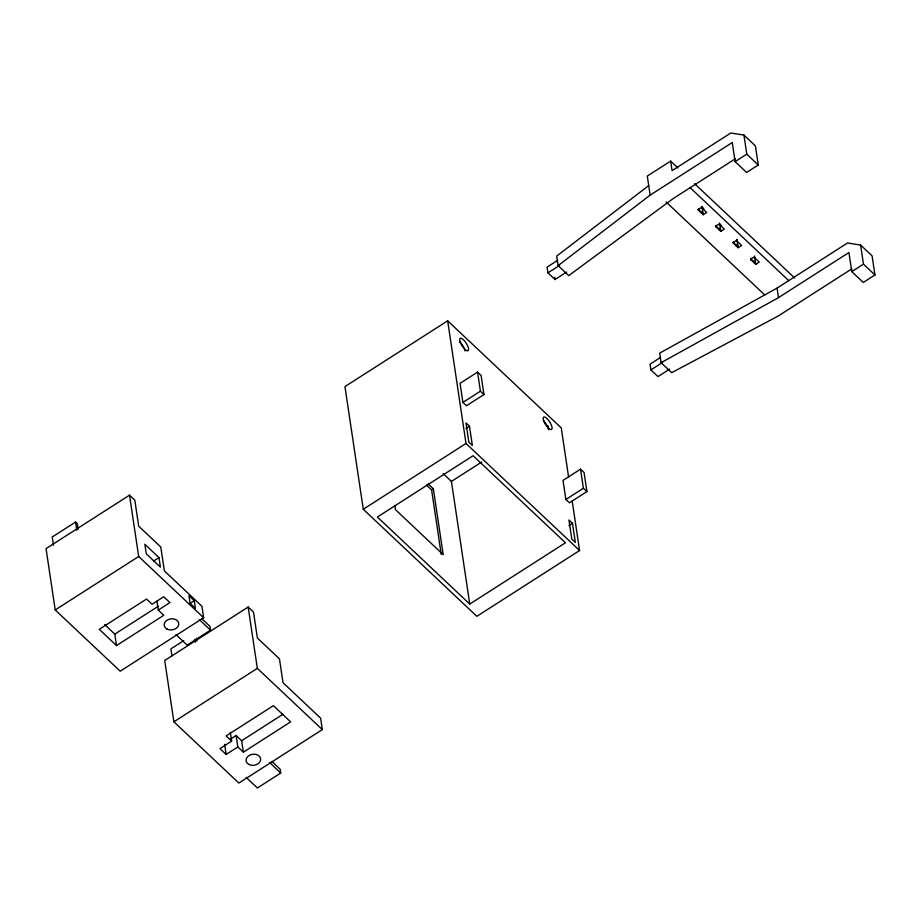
<?xml version="1.0" encoding="UTF-8"?>
<svg xmlns="http://www.w3.org/2000/svg" width="921" height="921" viewBox="0 0 921 921"><rect width="100%" height="100%" fill="white"/><g stroke="black" fill="none" stroke-linecap="round" stroke-linejoin="round"><path stroke-width="1.38" d="M716.066 227.003L716.193 225.38L716.204 226.601M751.064 259.987L751.191 258.364L751.202 259.584M698.452 209.055L698.602 210M733.45 242.039L733.588 242.983M648.718 185.593L556.687 256.084L558.114 265.628L568.729 275.621L673.309 198.487L735.384 158.734M558.114 265.628L650.145 195.137L732.253 142.548L735.108 161.636L746.597 172.469L758.271 164.997L755.416 145.909L743.926 135.076L730.825 133.004L672.065 170.638L670.638 161.094L647.29 176.049L650.145 195.137M78.158 529.184L77.341 523.727L75.568 522.069L52.232 537.012L53.453 545.197M129.516 495.176L46.05 548.628L55.214 609.955L120.191 671.202L203.656 617.749L201.941 606.294L164.364 570.882L160.795 547.016L138.703 526.19L134.811 500.184L129.516 495.176L138.68 556.503L203.656 617.749M568.625 477.216L561.246 427.874L447.675 320.819L344.949 386.601L363.277 509.267L476.859 616.322L579.585 550.528L572.206 501.185M557.573 260.401L547.074 267.136L547.926 272.858L554.995 279.524L566.668 272.052M547.926 272.858L559.6 265.386M735.108 161.636L746.781 154.164L743.926 135.076M55.214 609.955L138.68 556.503M153.439 561.154L158.976 557.596L144.839 544.265L146.266 553.809L160.404 567.14L158.976 557.596M703.16 214.731L706.66 212.498L701.365 207.49L697.853 209.735L703.16 214.731L701.929 206.465M477.562 372.119L460.051 383.332L462.906 402.419L466.44 405.758L483.951 394.545L481.096 375.446L477.562 372.119L480.417 391.206L483.951 394.545M720.775 231.332L724.274 229.087L718.967 224.091L715.467 226.336L720.775 231.332L719.531 223.055M462.906 402.419L480.417 391.206M156.938 601.171L158.262 610.082L163.788 615.286L116.518 645.563L114.803 634.109L158.527 606.099M158.262 610.082L169.936 602.599L163.754 596.773L152.08 604.245L146.554 599.041L99.272 629.319L116.518 645.563M738.158 247.714L741.658 245.481L736.351 240.473L732.851 242.718L738.158 247.714L736.915 239.448M189.599 603.692L194.273 600.711L188.966 595.703L190.106 603.347L195.413 608.344L194.273 600.711M466.003 428.518L469.514 426.273L465.968 422.946L468.824 442.034L472.358 445.373L469.514 426.273M363.277 509.267L466.003 443.473L447.675 320.819M755.761 264.315L759.261 262.071L753.965 257.074L750.454 259.319L755.761 264.315L754.529 256.038M183.74 640.648L170.892 648.868L171.916 655.683M201.78 618.659L209.93 626.349L210.506 630.171L187.159 645.114L175.934 634.546M248.175 607.031L164.721 660.484L173.885 721.811L238.861 783.057L322.315 729.605L320.612 718.15L283.035 682.726L279.466 658.872L257.373 638.034L253.482 612.028L248.175 607.031L257.339 668.358L322.315 729.605M441.24 554.373L431.604 489.903L433.354 488.786L428.161 483.893M469.756 604.084L377.391 517.026L473.106 455.722L565.471 542.78L469.756 604.084L451.428 481.418L481.718 462.02M660.553 357.463L650.042 364.186L650.894 369.92L657.974 376.585L669.648 369.102M661.082 362.69L659.666 353.134L777.071 288.1L847.504 242.983L860.605 245.055L872.095 255.888L874.95 274.976L863.276 282.448L851.787 271.626L848.932 252.527L778.498 297.644L661.082 362.69L671.697 372.683L778.314 315.949L851.971 268.771M650.894 369.92L662.567 362.437M851.787 271.626L863.461 264.143L860.605 245.055M173.885 721.811L257.339 668.358M580.529 469.18L563.019 480.394L565.874 499.481L569.408 502.808L586.919 491.595L584.064 472.508L580.529 469.18L583.384 488.268L586.919 491.595M565.874 499.481L583.384 488.268M230.273 739.252L236.11 735.522L241.636 740.726L243.351 752.181L290.622 721.903L273.387 705.659L226.117 735.937L231.643 741.14L219.969 748.623L226.152 754.449L237.825 746.977L236.11 735.522M568.982 525.58L572.482 523.335L568.948 520.008L571.803 539.096L575.337 542.423L572.482 523.335M241.636 740.726L283 714.236M271.994 761.529L280.157 769.231L280.732 773.041L257.385 787.996L246.16 777.416M701.883 213.327A4.409 3.327 -8.5 0 0 702.873 212.832L700.962 211.945M701.641 212.878L701.86 211.865M719.485 229.916A4.409 3.327 -8.5 0 0 720.487 229.421L718.576 228.546M719.255 229.467L719.462 228.466M736.098 245.884L735.96 244.928L736.846 244.848L737.871 245.815A4.409 3.327 -8.5 0 1 736.869 246.31M736.846 244.848L736.996 245.803L736.489 244.905M753.712 262.485L753.562 261.529L754.46 261.449L755.473 262.404A4.409 3.327 -8.5 0 1 754.483 262.899M754.46 261.449L754.598 262.404L754.103 261.495M746.781 154.164L758.271 164.997M863.461 264.143L874.95 274.976M670.638 161.094L677.925 167.967M694.607 183.682L794.639 277.981M689.806 187.366L788.744 280.617M703.874 209.044L702.09 206.546M719.842 224.091L721.477 225.633M698.314 209.447L701.998 212.82M715.928 226.048L719.612 229.421M733.312 242.43L736.996 245.803M750.914 259.031L754.598 262.404M666.079 201.952L764.718 294.939M466.003 443.473L579.585 550.528M443.116 473.59L451.428 481.418M426.411 485.01L431.604 489.903M199.281 619.591L210.506 630.171M269.508 762.473L280.732 773.041M237.825 746.977L243.351 752.181M104.66 624.553L114.803 634.109M777.071 288.1L778.498 297.644M737.088 239.529L737.226 240.485M554.649 277.233L554.995 279.524M547.96 425.571L548.571 429.658M433.354 488.786L443.197 554.649L395.466 509.658L394.833 505.456M230.308 732.23L231.643 741.14M224.632 744.272L226.152 754.449M196.415 638.311L196.818 641.039M195.056 639.37L195.459 642.098M75.568 522.069L76.8 530.243M543.436 420.724A7.356 2.464 57.4 0 1 548.237 428.288M459.913 341.99A7.356 2.464 57.4 0 1 463.24 346.342L464.092 347.988A7.356 2.464 57.4 0 1 465.047 350.936M166.977 629.055A7.356 5.549 -8.5 0 0 178.72 624.668A7.356 5.549 -8.5 0 0 168.704 619.384A7.356 5.549 -8.5 0 0 166.977 629.055M248.866 764.465A7.356 5.549 -8.5 0 0 260.62 760.078A7.356 5.549 -8.5 0 0 250.604 754.783A7.356 5.549 -8.5 0 0 248.866 764.465M543.563 420.46A7.356 2.464 57.4 0 0 551.276 429.577A7.356 2.464 57.4 0 0 548.11 419.723A7.356 2.464 57.4 0 0 543.563 420.46M460.04 341.737A7.356 2.464 57.4 0 0 467.753 350.843A7.356 2.464 57.4 0 0 464.575 340.989A7.356 2.464 57.4 0 0 460.04 341.737"/></g></svg>
